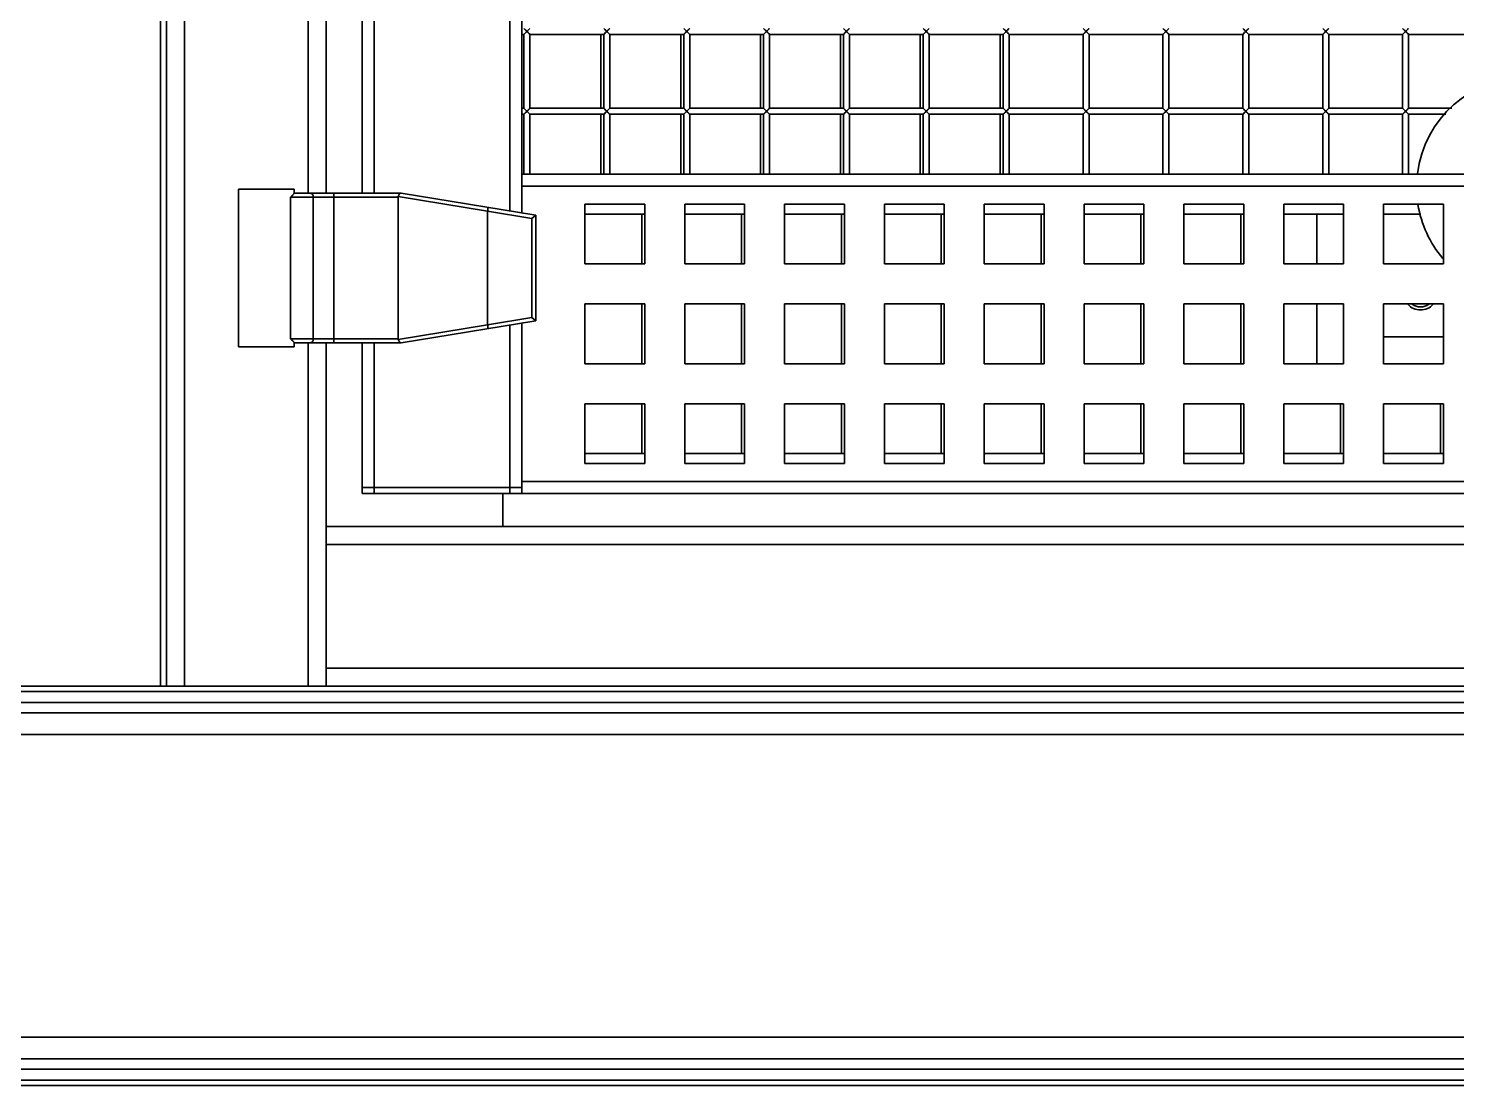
# Model space of a CAD drawing. Header units: millimetres. Extents: x 32496 to 166256, y 3504 to 23939.
# Drawn here: x 43133 to 43848, y 15003 to 15533 of the extents above; entities that cross this region are included whole.
import ezdxf

# ---------------------------------------------------------------- set-up
doc = ezdxf.new("R2010")
doc.units = ezdxf.units.MM
doc.layers.get('0').update_dxf_attribs({"lineweight": 35})

msp = doc.modelspace()

# ---------------------------------------------------------------- linework, layer by layer
at = {"linetype": 'Continuous'}
for p, q in [((43198.64, 17722.349), (43198.64, 15203.349)), ((43201.64, 17722.349), (43201.64, 15203.349)), ((43210.64, 15203.349), (43210.64, 17722.349)), ((43373.64, 15441.467), (43373.64, 16084.23)), ((43379.64, 16085.208), (43379.64, 15459.849)), ((43272.64, 15450.349), (43272.64, 16075.349)), ((43281.64, 15450.349), (43281.64, 16075.349)), ((43299.64, 15450.349), (43299.64, 16075.349)), ((43305.64, 16075.349), (43305.64, 15450.349)), ((43383.64, 15529.849), (43380.64, 15532.849)), ((43380.64, 15529.849), (43383.64, 15532.849)), ((43381.55, 15530.759), (43382.14, 15531.349)), ((43423.64, 15529.849), (43420.64, 15532.849)), ((43420.64, 15529.849), (43423.64, 15532.849)), ((43421.55, 15530.759), (43422.14, 15531.349)), ((43463.64, 15529.849), (43460.64, 15532.849)), ((43460.64, 15529.849), (43463.64, 15532.849)), ((43461.55, 15530.759), (43462.14, 15531.349)), ((43503.64, 15529.849), (43500.64, 15532.849)), ((43500.64, 15529.849), (43503.64, 15532.849)), ((43501.55, 15530.759), (43502.14, 15531.349)), ((43543.64, 15529.849), (43540.64, 15532.849)), ((43540.64, 15529.849), (43543.64, 15532.849)), ((43541.55, 15530.759), (43542.14, 15531.349)), ((43583.64, 15529.849), (43580.64, 15532.849)), ((43580.64, 15529.849), (43583.64, 15532.849)), ((43581.55, 15530.759), (43582.14, 15531.349)), ((43623.64, 15529.849), (43620.64, 15532.849)), ((43620.64, 15529.849), (43623.64, 15532.849)), ((43621.55, 15530.759), (43622.14, 15531.349)), ((43663.64, 15529.849), (43660.64, 15532.849)), ((43660.64, 15529.849), (43663.64, 15532.849)), ((43661.55, 15530.759), (43662.14, 15531.349)), ((43703.64, 15529.849), (43700.64, 15532.849)), ((43700.64, 15529.849), (43703.64, 15532.849)), ((43701.55, 15530.759), (43702.14, 15531.349)), ((43743.64, 15529.849), (43740.64, 15532.849)), ((43740.64, 15529.849), (43743.64, 15532.849)), ((43741.55, 15530.759), (43742.14, 15531.349)), ((43783.64, 15529.849), (43780.64, 15532.849)), ((43780.64, 15529.849), (43783.64, 15532.849)), ((43781.55, 15530.759), (43782.14, 15531.349)), ((43823.64, 15529.849), (43820.64, 15532.849)), ((43820.64, 15529.849), (43823.64, 15532.849)), ((43821.55, 15530.759), (43822.14, 15531.349)), ((43379.64, 15529.849), (43380.64, 15529.849)), ((43380.64, 15529.849), (43380.64, 15492.849)), ((43380.756, 15529.965), (43381.55, 15530.759)), ((43383.64, 15529.849), (43383.64, 15492.849)), ((43383.64, 15529.849), (43420.64, 15529.849)), ((43419.14, 15529.849), (43419.14, 15492.849)), ((43420.64, 15529.849), (43420.64, 15492.849)), ((43420.756, 15529.965), (43421.55, 15530.759)), ((43423.64, 15529.849), (43423.64, 15492.849)), ((43423.64, 15529.849), (43460.64, 15529.849)), ((43459.14, 15529.849), (43459.14, 15492.849)), ((43460.64, 15529.849), (43460.64, 15492.849)), ((43460.756, 15529.965), (43461.55, 15530.759)), ((43463.64, 15529.849), (43463.64, 15492.849)), ((43463.64, 15529.849), (43500.64, 15529.849)), ((43499.14, 15529.849), (43499.14, 15492.849)), ((43500.64, 15529.849), (43500.64, 15492.849)), ((43500.756, 15529.965), (43501.55, 15530.759)), ((43503.64, 15529.849), (43503.64, 15492.849)), ((43503.64, 15529.849), (43540.64, 15529.849)), ((43539.14, 15529.849), (43539.14, 15492.849)), ((43540.64, 15529.849), (43540.64, 15492.849)), ((43540.756, 15529.965), (43541.55, 15530.759)), ((43543.64, 15529.849), (43543.64, 15492.849)), ((43543.64, 15529.849), (43580.64, 15529.849)), ((43579.14, 15529.849), (43579.14, 15492.849)), ((43580.64, 15529.849), (43580.64, 15492.849)), ((43580.756, 15529.965), (43581.55, 15530.759)), ((43583.64, 15529.849), (43583.64, 15492.849)), ((43583.64, 15529.849), (43620.64, 15529.849)), ((43619.14, 15529.849), (43619.14, 15492.849)), ((43620.64, 15529.849), (43620.64, 15492.849)), ((43620.756, 15529.965), (43621.55, 15530.759)), ((43623.64, 15529.849), (43623.64, 15492.849)), ((43623.64, 15529.849), (43660.64, 15529.849)), ((43660.64, 15529.849), (43660.64, 15492.849)), ((43660.756, 15529.965), (43661.55, 15530.759)), ((43663.64, 15529.849), (43663.64, 15492.849)), ((43663.64, 15529.849), (43700.64, 15529.849)), ((43700.64, 15529.849), (43700.64, 15492.849)), ((43700.756, 15529.965), (43701.55, 15530.759)), ((43703.64, 15529.849), (43703.64, 15492.849)), ((43703.64, 15529.849), (43740.64, 15529.849)), ((43740.64, 15529.849), (43740.64, 15492.849)), ((43740.756, 15529.965), (43741.55, 15530.759)), ((43743.64, 15529.849), (43743.64, 15492.849)), ((43743.64, 15529.849), (43780.64, 15529.849)), ((43780.64, 15529.849), (43780.64, 15492.849)), ((43780.756, 15529.965), (43781.55, 15530.759)), ((43783.64, 15529.849), (43783.64, 15492.849)), ((43783.64, 15529.849), (43820.64, 15529.849)), ((43820.64, 15529.849), (43820.64, 15492.849)), ((43820.756, 15529.965), (43821.55, 15530.759)), ((43823.64, 15529.849), (43823.64, 15492.849)), ((43823.64, 15529.849), (43860.64, 15529.849)), ((43379.64, 15492.849), (43380.64, 15492.849)), ((43379.64, 15489.849), (43380.64, 15489.849)), ((43383.64, 15489.849), (43380.64, 15492.849)), ((43380.64, 15489.849), (43383.64, 15492.849)), ((43380.64, 15489.849), (43380.64, 15459.849)), ((43380.756, 15489.965), (43381.55, 15490.759)), ((43381.55, 15490.759), (43382.14, 15491.349)), ((43383.64, 15492.849), (43420.64, 15492.849)), ((43383.64, 15489.849), (43383.64, 15459.849)), ((43383.64, 15489.849), (43420.64, 15489.849)), ((43419.14, 15489.849), (43419.14, 15459.849)), ((43423.64, 15489.849), (43420.64, 15492.849)), ((43420.64, 15489.849), (43423.64, 15492.849)), ((43420.64, 15489.849), (43420.64, 15459.849)), ((43420.756, 15489.965), (43421.55, 15490.759)), ((43421.55, 15490.759), (43422.14, 15491.349)), ((43423.64, 15492.849), (43460.64, 15492.849)), ((43423.64, 15489.849), (43423.64, 15459.849)), ((43423.64, 15489.849), (43460.64, 15489.849)), ((43459.14, 15489.849), (43459.14, 15459.849)), ((43463.64, 15489.849), (43460.64, 15492.849)), ((43460.64, 15489.849), (43463.64, 15492.849)), ((43460.64, 15489.849), (43460.64, 15459.849)), ((43460.756, 15489.965), (43461.55, 15490.759)), ((43461.55, 15490.759), (43462.14, 15491.349)), ((43463.64, 15492.849), (43500.64, 15492.849)), ((43463.64, 15489.849), (43463.64, 15459.849)), ((43463.64, 15489.849), (43500.64, 15489.849)), ((43499.14, 15489.849), (43499.14, 15459.849)), ((43503.64, 15489.849), (43500.64, 15492.849)), ((43500.64, 15489.849), (43503.64, 15492.849)), ((43500.64, 15489.849), (43500.64, 15459.849)), ((43500.756, 15489.965), (43501.55, 15490.759)), ((43501.55, 15490.759), (43502.14, 15491.349)), ((43503.64, 15492.849), (43540.64, 15492.849)), ((43503.64, 15489.849), (43503.64, 15459.849)), ((43503.64, 15489.849), (43540.64, 15489.849)), ((43539.14, 15489.849), (43539.14, 15459.849)), ((43543.64, 15489.849), (43540.64, 15492.849)), ((43540.64, 15489.849), (43543.64, 15492.849)), ((43540.64, 15489.849), (43540.64, 15459.849)), ((43540.756, 15489.965), (43541.55, 15490.759)), ((43541.55, 15490.759), (43542.14, 15491.349)), ((43543.64, 15492.849), (43580.64, 15492.849)), ((43543.64, 15489.849), (43543.64, 15459.849)), ((43543.64, 15489.849), (43580.64, 15489.849)), ((43579.14, 15489.849), (43579.14, 15459.849)), ((43583.64, 15489.849), (43580.64, 15492.849)), ((43580.64, 15489.849), (43583.64, 15492.849)), ((43580.64, 15489.849), (43580.64, 15459.849)), ((43580.756, 15489.965), (43581.55, 15490.759)), ((43581.55, 15490.759), (43582.14, 15491.349)), ((43583.64, 15492.849), (43620.64, 15492.849)), ((43583.64, 15489.849), (43583.64, 15459.849)), ((43583.64, 15489.849), (43620.64, 15489.849)), ((43619.14, 15489.849), (43619.14, 15459.849)), ((43623.64, 15489.849), (43620.64, 15492.849)), ((43620.64, 15489.849), (43623.64, 15492.849)), ((43620.64, 15489.849), (43620.64, 15459.849)), ((43620.756, 15489.965), (43621.55, 15490.759)), ((43621.55, 15490.759), (43622.14, 15491.349)), ((43623.64, 15492.849), (43660.64, 15492.849)), ((43623.64, 15489.849), (43623.64, 15459.849)), ((43623.64, 15489.849), (43660.64, 15489.849)), ((43663.64, 15489.849), (43660.64, 15492.849)), ((43660.64, 15489.849), (43663.64, 15492.849)), ((43660.64, 15489.849), (43660.64, 15459.849)), ((43660.756, 15489.965), (43661.55, 15490.759)), ((43661.55, 15490.759), (43662.14, 15491.349)), ((43663.64, 15492.849), (43700.64, 15492.849)), ((43663.64, 15489.849), (43663.64, 15459.849)), ((43663.64, 15489.849), (43700.64, 15489.849)), ((43703.64, 15489.849), (43700.64, 15492.849)), ((43700.64, 15489.849), (43703.64, 15492.849)), ((43700.64, 15489.849), (43700.64, 15459.849)), ((43700.756, 15489.965), (43701.55, 15490.759)), ((43701.55, 15490.759), (43702.14, 15491.349)), ((43703.64, 15492.849), (43740.64, 15492.849)), ((43703.64, 15489.849), (43703.64, 15459.849)), ((43703.64, 15489.849), (43740.64, 15489.849)), ((43743.64, 15489.849), (43740.64, 15492.849)), ((43740.64, 15489.849), (43743.64, 15492.849)), ((43740.64, 15489.849), (43740.64, 15459.849)), ((43740.756, 15489.965), (43741.55, 15490.759)), ((43741.55, 15490.759), (43742.14, 15491.349)), ((43743.64, 15492.849), (43780.64, 15492.849)), ((43743.64, 15489.849), (43743.64, 15459.849)), ((43743.64, 15489.849), (43780.64, 15489.849)), ((43783.64, 15489.849), (43780.64, 15492.849)), ((43780.64, 15489.849), (43783.64, 15492.849)), ((43780.64, 15489.849), (43780.64, 15459.849)), ((43780.756, 15489.965), (43781.55, 15490.759)), ((43781.55, 15490.759), (43782.14, 15491.349)), ((43783.64, 15492.849), (43820.64, 15492.849)), ((43783.64, 15489.849), (43783.64, 15459.849)), ((43783.64, 15489.849), (43820.64, 15489.849)), ((43823.64, 15489.849), (43820.64, 15492.849)), ((43820.64, 15489.849), (43823.64, 15492.849)), ((43820.64, 15489.849), (43820.64, 15459.849)), ((43820.756, 15489.965), (43821.55, 15490.759)), ((43821.55, 15490.759), (43822.14, 15491.349)), ((43823.64, 15492.849), (43845.286, 15492.849)), ((43823.64, 15489.849), (43823.64, 15459.849)), ((43823.64, 15489.849), (43842.291, 15489.849)), ((43379.64, 15440.489), (43379.64, 15459.849)), ((43379.64, 15459.849), (44005.64, 15459.849)), ((43237.64, 15373.349), (43237.64, 15452.349)), ((43265.64, 15452.349), (43237.64, 15452.349)), ((43265.64, 15450.348), (43265.64, 15452.349)), ((44005.64, 15453.849), (43379.64, 15453.849)), ((43263.671, 15448.349), (43263.671, 15377.349)), ((43317.64, 15448.349), (43263.671, 15448.349)), ((43265.64, 15450.349), (43319.14, 15450.349)), ((43275.151, 15377.349), (43275.151, 15448.349)), ((43285.463, 15450.349), (43285.463, 15375.349)), ((43317.64, 15448.349), (43317.64, 15377.349)), ((43317.721, 15448.631), (43362.446, 15441.343)), ((43319.14, 15450.349), (43386.64, 15439.349)), ((43362.44, 15441.266), (43362.44, 15384.431)), ((43362.44, 15441.266), (43384.64, 15437.648)), ((43386.64, 15439.349), (43384.64, 15437.648)), ((43386.64, 15439.349), (43386.64, 15386.349)), ((43411.14, 15444.849), (43411.14, 15414.849)), ((43441.14, 15444.849), (43411.14, 15444.849)), ((43411.14, 15439.849), (43441.14, 15439.849)), ((43439.64, 15414.849), (43439.64, 15439.849)), ((43441.14, 15414.849), (43441.14, 15444.849)), ((43461.14, 15444.849), (43461.14, 15414.849)), ((43491.14, 15444.849), (43461.14, 15444.849)), ((43461.14, 15439.849), (43491.14, 15439.849)), ((43489.64, 15414.849), (43489.64, 15439.849)), ((43491.14, 15414.849), (43491.14, 15444.849)), ((43511.14, 15444.849), (43511.14, 15414.849)), ((43541.14, 15444.849), (43511.14, 15444.849)), ((43511.14, 15439.849), (43541.14, 15439.849)), ((43539.64, 15414.849), (43539.64, 15439.849)), ((43541.14, 15414.849), (43541.14, 15444.849)), ((43561.14, 15444.849), (43561.14, 15414.849)), ((43591.14, 15444.849), (43561.14, 15444.849)), ((43561.14, 15439.849), (43591.14, 15439.849)), ((43589.64, 15414.849), (43589.64, 15439.849)), ((43591.14, 15414.849), (43591.14, 15444.849)), ((43611.14, 15444.849), (43611.14, 15414.849)), ((43641.14, 15444.849), (43611.14, 15444.849)), ((43611.14, 15439.849), (43641.14, 15439.849)), ((43639.64, 15414.849), (43639.64, 15439.849)), ((43641.14, 15414.849), (43641.14, 15444.849)), ((43661.14, 15444.849), (43661.14, 15414.849)), ((43691.14, 15444.849), (43661.14, 15444.849)), ((43661.14, 15439.849), (43691.14, 15439.849)), ((43689.64, 15414.849), (43689.64, 15439.849)), ((43691.14, 15414.849), (43691.14, 15444.849)), ((43711.14, 15444.849), (43711.14, 15414.849)), ((43741.14, 15444.849), (43711.14, 15444.849)), ((43711.14, 15439.849), (43741.14, 15439.849)), ((43739.64, 15414.849), (43739.64, 15439.849)), ((43741.14, 15414.849), (43741.14, 15444.849)), ((43761.14, 15444.849), (43761.14, 15414.849)), ((43791.14, 15444.849), (43761.14, 15444.849)), ((43761.14, 15439.849), (43791.14, 15439.849)), ((43777.64, 15414.849), (43777.64, 15439.849)), ((43791.14, 15414.849), (43791.14, 15444.849)), ((43811.14, 15444.849), (43811.14, 15414.849)), ((43841.14, 15444.849), (43811.14, 15444.849)), ((43811.14, 15439.849), (43829.815, 15439.849)), ((43841.14, 15414.849), (43841.14, 15444.849)), ((43384.64, 15388.049), (43384.64, 15437.648)), ((43411.14, 15414.849), (43441.14, 15414.849)), ((43461.14, 15414.849), (43491.14, 15414.849)), ((43511.14, 15414.849), (43541.14, 15414.849)), ((43561.14, 15414.849), (43591.14, 15414.849)), ((43611.14, 15414.849), (43641.14, 15414.849)), ((43661.14, 15414.849), (43691.14, 15414.849)), ((43711.14, 15414.849), (43741.14, 15414.849)), ((43761.14, 15414.849), (43791.14, 15414.849)), ((43811.14, 15414.849), (43841.14, 15414.849)), ((43384.64, 15388.049), (43362.44, 15384.431)), ((43386.64, 15386.349), (43384.64, 15388.049)), ((43411.14, 15394.849), (43411.14, 15364.849)), ((43441.14, 15394.849), (43411.14, 15394.849)), ((43439.64, 15364.849), (43439.64, 15394.849)), ((43441.14, 15364.849), (43441.14, 15394.849)), ((43461.14, 15394.849), (43461.14, 15364.849)), ((43491.14, 15394.849), (43461.14, 15394.849)), ((43489.64, 15364.849), (43489.64, 15394.849)), ((43491.14, 15364.849), (43491.14, 15394.849)), ((43511.14, 15394.849), (43511.14, 15364.849)), ((43541.14, 15394.849), (43511.14, 15394.849)), ((43539.64, 15364.849), (43539.64, 15394.849)), ((43541.14, 15364.849), (43541.14, 15394.849)), ((43561.14, 15394.849), (43561.14, 15364.849)), ((43591.14, 15394.849), (43561.14, 15394.849)), ((43589.64, 15364.849), (43589.64, 15394.849)), ((43591.14, 15364.849), (43591.14, 15394.849)), ((43611.14, 15394.849), (43611.14, 15364.849)), ((43641.14, 15394.849), (43611.14, 15394.849)), ((43639.64, 15364.849), (43639.64, 15394.849)), ((43641.14, 15364.849), (43641.14, 15394.849)), ((43661.14, 15394.849), (43661.14, 15364.849)), ((43691.14, 15394.849), (43661.14, 15394.849)), ((43689.64, 15364.849), (43689.64, 15394.849)), ((43691.14, 15364.849), (43691.14, 15394.849)), ((43711.14, 15394.849), (43711.14, 15364.849)), ((43741.14, 15394.849), (43711.14, 15394.849)), ((43739.64, 15364.849), (43739.64, 15394.849)), ((43741.14, 15364.849), (43741.14, 15394.849)), ((43761.14, 15394.849), (43761.14, 15364.849)), ((43791.14, 15394.849), (43761.14, 15394.849)), ((43777.64, 15364.849), (43777.64, 15394.849)), ((43791.14, 15364.849), (43791.14, 15394.849)), ((43811.14, 15394.849), (43811.14, 15364.849)), ((43841.14, 15394.849), (43811.14, 15394.849)), ((43841.14, 15364.849), (43841.14, 15394.849)), ((43362.446, 15384.355), (43317.721, 15377.066)), ((43319.14, 15375.349), (43386.64, 15386.349)), ((43373.64, 15302.849), (43373.64, 15384.23)), ((43379.64, 15299.849), (43379.64, 15385.208)), ((43263.671, 15377.349), (43317.64, 15377.349)), ((43265.64, 15375.349), (43265.64, 15373.349)), ((43265.64, 15375.349), (43319.14, 15375.349)), ((43272.64, 15203.349), (43272.64, 15375.349)), ((43281.64, 15283.349), (43281.64, 15375.349)), ((43299.64, 15302.849), (43299.64, 15375.349)), ((43305.64, 15375.349), (43305.64, 15302.849)), ((43811.14, 15378.349), (43841.14, 15378.349)), ((43237.64, 15373.349), (43265.64, 15373.349)), ((43411.14, 15364.849), (43441.14, 15364.849)), ((43461.14, 15364.849), (43491.14, 15364.849)), ((43511.14, 15364.849), (43541.14, 15364.849)), ((43561.14, 15364.849), (43591.14, 15364.849)), ((43611.14, 15364.849), (43641.14, 15364.849)), ((43661.14, 15364.849), (43691.14, 15364.849)), ((43711.14, 15364.849), (43741.14, 15364.849)), ((43761.14, 15364.849), (43791.14, 15364.849)), ((43811.14, 15364.849), (43841.14, 15364.849)), ((43411.14, 15344.849), (43411.14, 15314.849)), ((43441.14, 15344.849), (43411.14, 15344.849)), ((43439.64, 15319.849), (43439.64, 15344.849)), ((43441.14, 15314.849), (43441.14, 15344.849)), ((43461.14, 15344.849), (43461.14, 15314.849)), ((43491.14, 15344.849), (43461.14, 15344.849)), ((43489.64, 15319.849), (43489.64, 15344.849)), ((43491.14, 15314.849), (43491.14, 15344.849)), ((43511.14, 15344.849), (43511.14, 15314.849)), ((43541.14, 15344.849), (43511.14, 15344.849)), ((43539.64, 15319.849), (43539.64, 15344.849)), ((43541.14, 15314.849), (43541.14, 15344.849)), ((43561.14, 15344.849), (43561.14, 15314.849)), ((43591.14, 15344.849), (43561.14, 15344.849)), ((43589.64, 15319.849), (43589.64, 15344.849)), ((43591.14, 15314.849), (43591.14, 15344.849)), ((43611.14, 15344.849), (43611.14, 15314.849)), ((43641.14, 15344.849), (43611.14, 15344.849)), ((43639.64, 15319.849), (43639.64, 15344.849)), ((43641.14, 15314.849), (43641.14, 15344.849)), ((43661.14, 15344.849), (43661.14, 15314.849)), ((43691.14, 15344.849), (43661.14, 15344.849)), ((43689.64, 15319.849), (43689.64, 15344.849)), ((43691.14, 15314.849), (43691.14, 15344.849)), ((43711.14, 15344.849), (43711.14, 15314.849)), ((43741.14, 15344.849), (43711.14, 15344.849)), ((43739.64, 15319.849), (43739.64, 15344.849)), ((43741.14, 15314.849), (43741.14, 15344.849)), ((43761.14, 15344.849), (43761.14, 15314.849)), ((43791.14, 15344.849), (43761.14, 15344.849)), ((43789.64, 15319.849), (43789.64, 15344.849)), ((43791.14, 15314.849), (43791.14, 15344.849)), ((43811.14, 15344.849), (43811.14, 15314.849)), ((43841.14, 15344.849), (43811.14, 15344.849)), ((43839.64, 15319.849), (43839.64, 15344.849)), ((43841.14, 15314.849), (43841.14, 15344.849)), ((43441.14, 15319.849), (43411.14, 15319.849)), ((43491.14, 15319.849), (43461.14, 15319.849)), ((43541.14, 15319.849), (43511.14, 15319.849)), ((43591.14, 15319.849), (43561.14, 15319.849)), ((43641.14, 15319.849), (43611.14, 15319.849)), ((43691.14, 15319.849), (43661.14, 15319.849)), ((43741.14, 15319.849), (43711.14, 15319.849)), ((43791.14, 15319.849), (43761.14, 15319.849)), ((43841.14, 15319.849), (43811.14, 15319.849)), ((43411.14, 15314.849), (43441.14, 15314.849)), ((43461.14, 15314.849), (43491.14, 15314.849)), ((43511.14, 15314.849), (43541.14, 15314.849)), ((43561.14, 15314.849), (43591.14, 15314.849)), ((43611.14, 15314.849), (43641.14, 15314.849)), ((43661.14, 15314.849), (43691.14, 15314.849)), ((43711.14, 15314.849), (43741.14, 15314.849)), ((43761.14, 15314.849), (43791.14, 15314.849)), ((43811.14, 15314.849), (43841.14, 15314.849)), ((43299.64, 15299.849), (43299.64, 15302.849)), ((43379.64, 15302.849), (43299.64, 15302.849)), ((43299.64, 15302.849), (43379.64, 15302.849)), ((43305.64, 15302.849), (43305.64, 15299.849)), ((43373.64, 15299.849), (43373.64, 15302.849)), ((43379.64, 15305.849), (44000.64, 15305.849)), ((43299.64, 15299.849), (43379.64, 15299.849)), ((43370.14, 15299.849), (43370.14, 15283.349)), ((44005.64, 15299.849), (43379.64, 15299.849)), ((43281.64, 15203.349), (43281.64, 15283.349)), ((44007.445, 15283.349), (43281.64, 15283.349)), ((44010.037, 15274.349), (43281.64, 15274.349)), ((44204.14, 15212.349), (43281.64, 15212.349)), ((43201.64, 15203.349), (43101.64, 15203.349)), ((44287.14, 15203.349), (43198.64, 15203.349)), ((51717.14, 15200.629), (40048.64, 15200.629)), ((51717.14, 15195.156), (40048.64, 15195.156)), ((51071.64, 15190.039), (40098.64, 15190.039)), ((51071.64, 15179.094), (40098.64, 15179.094)), ((52008.64, 15027.604), (40172.64, 15027.604)), ((52008.64, 15016.658), (40172.64, 15016.658)), ((52008.64, 15011.541), (40172.64, 15011.541)), ((52008.64, 15006.069), (40172.64, 15006.069)), ((52008.64, 15003.349), (40172.64, 15003.349))]:
    msp.add_line(p, q, dxfattribs=at)
for points in [[(43382.14, 15531.349), (43381.553, 15531.936), (43381.077, 15532.411)], [(43383.524, 15532.733), (43383.209, 15532.418), (43382.72, 15531.928), (43382.14, 15531.349)], [(43382.14, 15531.349), (43382.731, 15530.758), (43383.2, 15530.288), (43383.64, 15529.849)], [(43422.14, 15531.349), (43421.553, 15531.936), (43421.077, 15532.411)], [(43423.524, 15532.733), (43423.209, 15532.418), (43422.72, 15531.929), (43422.14, 15531.349)], [(43422.14, 15531.349), (43422.731, 15530.758), (43423.2, 15530.288), (43423.64, 15529.849)], [(43462.14, 15531.349), (43461.553, 15531.936), (43461.077, 15532.411)], [(43463.524, 15532.733), (43463.209, 15532.418), (43462.72, 15531.929), (43462.14, 15531.349)], [(43462.14, 15531.349), (43462.731, 15530.758), (43463.2, 15530.288), (43463.64, 15529.849)], [(43502.14, 15531.349), (43501.553, 15531.936), (43501.077, 15532.411)], [(43503.524, 15532.733), (43503.209, 15532.418), (43502.72, 15531.929), (43502.14, 15531.349)], [(43502.14, 15531.349), (43502.731, 15530.758), (43503.2, 15530.288), (43503.64, 15529.849)], [(43542.14, 15531.349), (43541.553, 15531.936), (43541.077, 15532.411)], [(43543.524, 15532.733), (43543.209, 15532.418), (43542.72, 15531.929), (43542.14, 15531.349)], [(43542.14, 15531.349), (43542.731, 15530.758), (43543.2, 15530.288), (43543.64, 15529.849)], [(43582.14, 15531.349), (43581.553, 15531.936), (43581.077, 15532.411)], [(43583.524, 15532.733), (43583.209, 15532.418), (43582.72, 15531.929), (43582.14, 15531.349)], [(43582.14, 15531.349), (43582.731, 15530.758), (43583.2, 15530.288), (43583.64, 15529.849)], [(43622.14, 15531.349), (43621.553, 15531.936), (43621.077, 15532.411)], [(43623.524, 15532.733), (43623.209, 15532.418), (43622.72, 15531.929), (43622.14, 15531.349)], [(43622.14, 15531.349), (43622.731, 15530.758), (43623.2, 15530.288), (43623.64, 15529.849)], [(43662.14, 15531.349), (43661.553, 15531.936), (43661.077, 15532.411)], [(43663.524, 15532.733), (43663.209, 15532.418), (43662.72, 15531.929), (43662.14, 15531.349)], [(43662.14, 15531.349), (43662.731, 15530.758), (43663.2, 15530.288), (43663.64, 15529.849)], [(43702.14, 15531.349), (43701.553, 15531.936), (43701.077, 15532.411)], [(43703.524, 15532.733), (43703.209, 15532.418), (43702.72, 15531.929), (43702.14, 15531.349)], [(43702.14, 15531.349), (43702.731, 15530.758), (43703.2, 15530.288), (43703.64, 15529.849)], [(43742.14, 15531.349), (43741.553, 15531.936), (43741.077, 15532.411)], [(43743.524, 15532.733), (43743.209, 15532.418), (43742.72, 15531.929), (43742.14, 15531.349)], [(43742.14, 15531.349), (43742.731, 15530.758), (43743.2, 15530.288), (43743.64, 15529.849)], [(43782.14, 15531.349), (43781.553, 15531.936), (43781.077, 15532.411)], [(43783.524, 15532.733), (43783.209, 15532.418), (43782.72, 15531.929), (43782.14, 15531.349)], [(43782.14, 15531.349), (43782.731, 15530.758), (43783.2, 15530.288), (43783.64, 15529.849)], [(43822.14, 15531.349), (43821.553, 15531.936), (43821.077, 15532.411)], [(43823.524, 15532.733), (43823.209, 15532.418), (43822.72, 15531.929), (43822.14, 15531.349)], [(43822.14, 15531.349), (43822.731, 15530.758), (43823.2, 15530.288), (43823.64, 15529.849)], [(43382.14, 15491.349), (43381.553, 15491.936), (43381.077, 15492.411)], [(43383.524, 15492.733), (43383.209, 15492.418), (43382.72, 15491.928), (43382.14, 15491.349)], [(43382.14, 15491.349), (43382.731, 15490.758), (43383.2, 15490.288), (43383.64, 15489.849)], [(43422.14, 15491.349), (43421.553, 15491.936), (43421.077, 15492.411)], [(43423.524, 15492.733), (43423.209, 15492.418), (43422.72, 15491.929), (43422.14, 15491.349)], [(43422.14, 15491.349), (43422.731, 15490.758), (43423.2, 15490.288), (43423.64, 15489.849)], [(43462.14, 15491.349), (43461.553, 15491.936), (43461.077, 15492.411)], [(43463.524, 15492.733), (43463.209, 15492.418), (43462.72, 15491.929), (43462.14, 15491.349)], [(43462.14, 15491.349), (43462.731, 15490.758), (43463.2, 15490.288), (43463.64, 15489.849)], [(43502.14, 15491.349), (43501.553, 15491.936), (43501.077, 15492.411)], [(43503.524, 15492.733), (43503.209, 15492.418), (43502.72, 15491.929), (43502.14, 15491.349)], [(43502.14, 15491.349), (43502.731, 15490.758), (43503.2, 15490.288), (43503.64, 15489.849)], [(43542.14, 15491.349), (43541.553, 15491.936), (43541.077, 15492.411)], [(43543.524, 15492.733), (43543.209, 15492.418), (43542.72, 15491.929), (43542.14, 15491.349)], [(43542.14, 15491.349), (43542.731, 15490.758), (43543.2, 15490.288), (43543.64, 15489.849)], [(43582.14, 15491.349), (43581.553, 15491.936), (43581.077, 15492.411)], [(43583.524, 15492.733), (43583.209, 15492.418), (43582.72, 15491.929), (43582.14, 15491.349)], [(43582.14, 15491.349), (43582.731, 15490.758), (43583.2, 15490.288), (43583.64, 15489.849)], [(43622.14, 15491.349), (43621.553, 15491.936), (43621.077, 15492.411)], [(43623.524, 15492.733), (43623.209, 15492.418), (43622.72, 15491.929), (43622.14, 15491.349)], [(43622.14, 15491.349), (43622.731, 15490.758), (43623.2, 15490.288), (43623.64, 15489.849)], [(43662.14, 15491.349), (43661.553, 15491.936), (43661.077, 15492.411)], [(43663.524, 15492.733), (43663.209, 15492.418), (43662.72, 15491.929), (43662.14, 15491.349)], [(43662.14, 15491.349), (43662.731, 15490.758), (43663.2, 15490.288), (43663.64, 15489.849)], [(43702.14, 15491.349), (43701.553, 15491.936), (43701.077, 15492.411)], [(43703.524, 15492.733), (43703.209, 15492.418), (43702.72, 15491.929), (43702.14, 15491.349)], [(43702.14, 15491.349), (43702.731, 15490.758), (43703.2, 15490.288), (43703.64, 15489.849)], [(43742.14, 15491.349), (43741.553, 15491.936), (43741.077, 15492.411)], [(43743.524, 15492.733), (43743.209, 15492.418), (43742.72, 15491.929), (43742.14, 15491.349)], [(43742.14, 15491.349), (43742.731, 15490.758), (43743.2, 15490.288), (43743.64, 15489.849)], [(43782.14, 15491.349), (43781.553, 15491.936), (43781.077, 15492.411)], [(43783.524, 15492.733), (43783.209, 15492.418), (43782.72, 15491.929), (43782.14, 15491.349)], [(43782.14, 15491.349), (43782.731, 15490.758), (43783.2, 15490.288), (43783.64, 15489.849)], [(43822.14, 15491.349), (43821.553, 15491.936), (43821.077, 15492.411)], [(43823.524, 15492.733), (43823.209, 15492.418), (43822.72, 15491.929), (43822.14, 15491.349)], [(43822.14, 15491.349), (43822.731, 15490.758), (43823.2, 15490.288), (43823.64, 15489.849)]]:
    msp.add_lwpolyline(points, dxfattribs=at)
for centre, radius, start, end in [((43882.64, 15453.349), 55, 6.9888, 172.982544), ((43882.64, 15453.349), 55, 189.123445, 220.475878), ((43829.607, 15400.316), 8.5, 221.641868, 318.338875), ((43829.607, 15400.316), 7, 233.121163, 306.774175)]:
    msp.add_arc(centre, radius, start, end, dxfattribs=at)
for centre, major_axis, ratio, start_param, end_param in [((43325.785, 15448.349), (8.145, 0), 0.2455357, 2.9998821, 3.1415927), ((43370.585, 15439.939), (8.138, -1.411), 0.2419381, -3.1380278, -3.0996653), ((43370.585, 15385.759), (8.138, 1.411), 0.2419381, 3.0996653, 3.1380278), ((43325.785, 15377.349), (8.145, 0), 0.2455357, -3.1415927, -2.9998821)]:
    msp.add_ellipse(centre, major_axis=major_axis, ratio=ratio, start_param=start_param, end_param=end_param, dxfattribs=at)
for points, knots in [([(43263.671, 15448.349), (43263.821, 15448.46), (43264.104, 15448.68), (43264.493, 15449.016), (43264.828, 15449.336), (43265.107, 15449.632), (43265.302, 15449.862), (43265.428, 15450.025), (43265.502, 15450.126), (43265.56, 15450.211), (43265.598, 15450.271), (43265.619, 15450.308), (43265.63, 15450.327), (43265.636, 15450.34), (43265.64, 15450.346), (43265.64, 15450.348)], [0, 0, 0, 0, 0.1982754, 0.3806938, 0.5455653, 0.6907758, 0.8134789, 0.8652438, 0.9098414, 0.9465551, 0.9745353, 0.984937, 0.9927617, 0.9978387, 1, 1, 1, 1]), ([(43275.151, 15448.349), (43275.151, 15448.607), (43275.065, 15449.12), (43274.693, 15449.782), (43274.123, 15450.238), (43273.657, 15450.349), (43273.432, 15450.349)], [0, 0, 0, 0, 0.2672147, 0.5246358, 0.7676565, 1, 1, 1, 1]), ([(43318.994, 15450.349), (43318.923, 15450.349), (43318.785, 15450.336), (43318.596, 15450.24), (43318.449, 15450.075), (43318.263, 15449.761), (43318.045, 15449.262), (43317.847, 15448.847), (43317.721, 15448.631)], [0, 0, 0, 0, 0.0954914, 0.1815719, 0.2751296, 0.3866593, 0.6670272, 1, 1, 1, 1]), ([(43362.52, 15443.279), (43362.539, 15443.276), (43362.56, 15443.237), (43362.575, 15443.184), (43362.591, 15443.085), (43362.598, 15442.923), (43362.593, 15442.575), (43362.546, 15442.04), (43362.485, 15441.588), (43362.446, 15441.343)], [0, 0, 0, 0, 0.0295837, 0.0551746, 0.0889134, 0.1806036, 0.3027047, 0.6210402, 1, 1, 1, 1]), ([(43362.52, 15382.418), (43362.539, 15382.421), (43362.56, 15382.46), (43362.575, 15382.514), (43362.591, 15382.612), (43362.598, 15382.774), (43362.593, 15383.123), (43362.546, 15383.657), (43362.485, 15384.11), (43362.446, 15384.355)], [0, 0, 0, 0, 0.0295836, 0.0551744, 0.0889133, 0.1806036, 0.3027047, 0.6210402, 1, 1, 1, 1]), ([(43265.64, 15375.349), (43265.64, 15375.351), (43265.636, 15375.357), (43265.63, 15375.37), (43265.619, 15375.389), (43265.598, 15375.427), (43265.56, 15375.486), (43265.502, 15375.571), (43265.428, 15375.673), (43265.302, 15375.835), (43265.107, 15376.065), (43264.828, 15376.361), (43264.493, 15376.682), (43264.104, 15377.018), (43263.821, 15377.238), (43263.671, 15377.349)], [0, 0, 0, 0, 0.0021613, 0.0072383, 0.015063, 0.0254647, 0.0534449, 0.0901586, 0.1347562, 0.1865211, 0.3092242, 0.4544347, 0.6193062, 0.8017246, 1, 1, 1, 1]), ([(43273.432, 15375.349), (43273.657, 15375.349), (43274.123, 15375.459), (43274.693, 15375.915), (43275.065, 15376.577), (43275.151, 15377.09), (43275.151, 15377.349)], [0, 0, 0, 0, 0.2323435, 0.4753642, 0.7327853, 1, 1, 1, 1]), ([(43317.721, 15377.066), (43317.847, 15376.85), (43318.045, 15376.435), (43318.263, 15375.936), (43318.449, 15375.623), (43318.596, 15375.457), (43318.785, 15375.361), (43318.923, 15375.349), (43318.994, 15375.349)], [0, 0, 0, 0, 0.3329422, 0.6133216, 0.7248572, 0.8184096, 0.904497, 1, 1, 1, 1])]:
    msp.add_open_spline(points, degree=3, knots=knots, dxfattribs=at)

doc.saveas('drawing.dxf')
